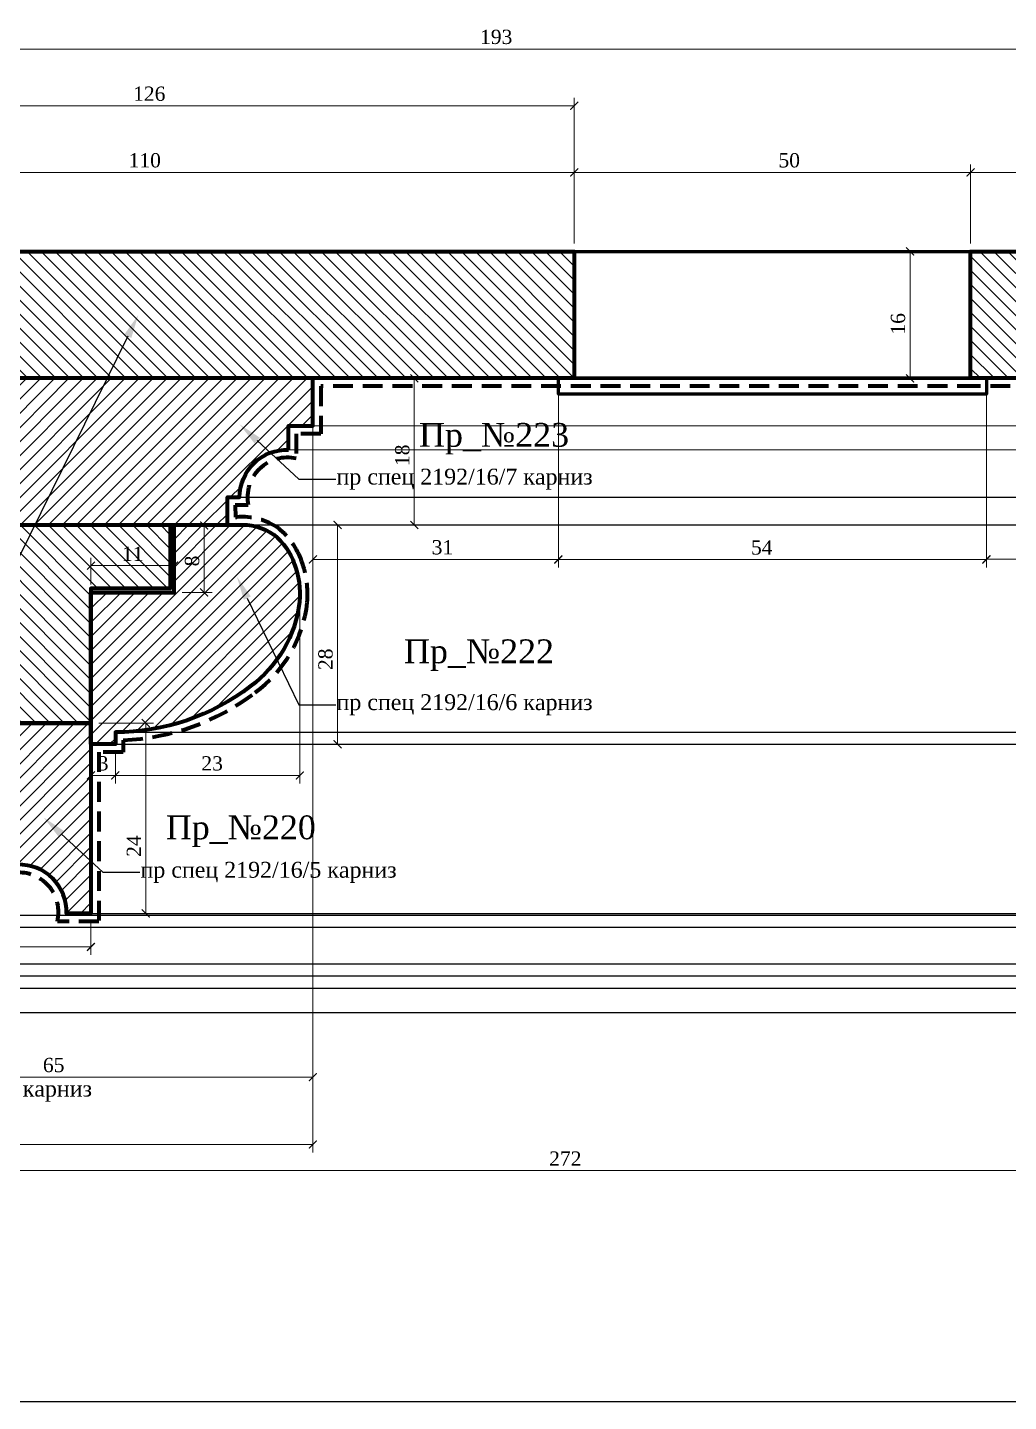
# Model space of a CAD drawing. Header units: millimetres. Extents: x 308842 to 309232, y -97996 to -97736.
# Drawn here: x 308923.2 to 309047, y -97995.9 to -97822.5 of the extents above; entities that cross this region are included whole.
import ezdxf
from ezdxf import colors
from ezdxf.entities.mleader import LeaderData, LeaderLine
from ezdxf.math import Vec2, Vec3

# ---------------------------------------------------------------- set-up
doc = ezdxf.new("R2010")
doc.units = ezdxf.units.MM
doc.header["$MEASUREMENT"] = 0
doc.linetypes.add('HIDDEN', pattern=[0.375, 0.25, -0.125])
for name, color, linetype, lineweight in [('0.05', 7, 'Continuous', 5), ('линия 15', 7, 'Continuous', 15), ('линия 50', 1, 'Continuous', 140)]:
    doc.layers.add(name, color=color, linetype=linetype, lineweight=lineweight)
doc.layers.add('Outside panel', color=7, linetype='Continuous', lineweight=18, true_color=0x7f5e57)
doc.layers.add('размеры в модели', color=7, linetype='Continuous')
doc.layers.add('Слой1', color=7, linetype='Continuous')
doc.styles.add('ELECT', font='times.ttf')
doc.styles.get("Standard").update_dxf_attribs({"font": 'times.ttf'})
doc.dimstyles.new('M_1', dxfattribs={"dimtxt": 1.8, "dimasz": 1, "dimexe": 1, "dimexo": 1, "dimgap": 0.6, "dimtad": 1, "dimdec": 0, "dimdsep": 46, "dimtxsty": 'Standard', "dimblk": 'ARCHTICK', "dimcen": -5, "dimclrd": 7, "dimclre": 7, "dimclrt": 7, "dimadec": 0, "dimazin": 0, "dimtfac": 1, "dimtdec": 0, "dimtmove": 0, "dimatfit": 3, "dimfxl": 1, "dimtolj": 1, "dimtzin": 0, "dimlwd": 5, "dimlwe": 5, "dimarcsym": 0})
pattern_1 = [(135, (-340.189, -7012.7479), (-0.8838834765, -0.8838834765), [])]
pattern_2 = [(45, (510.409, -6787.1594), (-0.8838834765, 0.8838834765), [])]

# ---------------------------------------------------------------- blocks, each defined once
blk = doc.blocks.new('_ArchTick')
at = {"color": 0, "linetype": 'ByBlock', "const_width": 0.15}
blk.add_lwpolyline([(-0.5, -0.5), (0.5, 0.5)], dxfattribs=at)
blk = doc.blocks.new('*D39')
at = {"layer": 'Defpoints', "color": 0, "ltscale": 1000, "transparency": 16777216}
for p in [(309138.18, -97785.79), (308866.01, -97946.79), (309138.18, -97966.73)]:
    blk.add_point(p, dxfattribs=at)
at = {"layer": 'линия 15', "color": 7, "lineweight": 5, "ltscale": 1000, "transparency": 16777216}
for p, q in [((309138.18, -97786.79), (309138.18, -97967.73)), ((308866.01, -97947.79), (308866.01, -97967.73)), ((308866.01, -97966.73), (309138.18, -97966.73))]:
    blk.add_line(p, q, dxfattribs=at)
at = {"layer": 'линия 15', "color": 7, "lineweight": 5, "ltscale": 1000, "transparency": 16777216, "rotation": 180}
blk.add_blockref('_ArchTick', (308866.01, -97966.73), dxfattribs=at)
at = {"layer": 'линия 15', "color": 7, "lineweight": 5, "ltscale": 1000, "transparency": 16777216}
blk.add_blockref('_ArchTick', (309138.18, -97966.73), dxfattribs=at)
at = {"layer": 'линия 15', "color": 7, "ltscale": 1000, "transparency": 16777216, "insert": (308991.05, -97965.21), "char_height": 1.8, "attachment_point": 5}
blk.add_mtext('\\A1;272', dxfattribs=at)
blk = doc.blocks.new('*D37')
at = {"layer": 'Defpoints', "color": 0, "ltscale": 1000, "transparency": 16777216}
for p in [(308959.2, -97872.79), (308882.14, -97946.79), (308959.2, -97963.43)]:
    blk.add_point(p, dxfattribs=at)
at = {"layer": 'размеры в модели', "color": 7, "lineweight": 5, "ltscale": 1000, "transparency": 16777216}
for p, q in [((308959.2, -97873.79), (308959.2, -97964.43)), ((308882.14, -97947.79), (308882.14, -97964.43)), ((308882.14, -97963.43), (308959.2, -97963.43))]:
    blk.add_line(p, q, dxfattribs=at)
at = {"layer": 'размеры в модели', "color": 7, "lineweight": 5, "ltscale": 1000, "transparency": 16777216, "rotation": 180}
blk.add_blockref('_ArchTick', (308882.14, -97963.43), dxfattribs=at)
at = {"layer": 'размеры в модели', "color": 7, "lineweight": 5, "ltscale": 1000, "transparency": 16777216}
blk.add_blockref('_ArchTick', (308959.2, -97963.43), dxfattribs=at)
at = {"layer": 'размеры в модели', "color": 7, "ltscale": 1000, "transparency": 16777216, "insert": (308919.36, -97961.91), "char_height": 1.8, "attachment_point": 5}
blk.add_mtext('\\A1;77', dxfattribs=at)
blk = doc.blocks.new('*D36')
at = {"layer": 'Defpoints', "color": 0, "ltscale": 1000, "transparency": 16777216}
for p in [(308941.7, -97885.36), (308941.7, -97893.79), (308945.48, -97893.79)]:
    blk.add_point(p, dxfattribs=at)
at = {"layer": 'размеры в модели', "color": 7, "lineweight": 5, "ltscale": 1000, "transparency": 16777216}
for p, q in [((308942.7, -97885.36), (308946.48, -97885.36)), ((308945.48, -97885.36), (308945.48, -97893.79)), ((308942.7, -97893.79), (308946.48, -97893.79))]:
    blk.add_line(p, q, dxfattribs=at)
for p, rotation in [((308945.48, -97885.36), 90), ((308945.48, -97893.79), 270)]:
    blk.add_blockref('_ArchTick', p, dxfattribs=dict(at, rotation=rotation))
at = {"layer": 'размеры в модели', "color": 7, "ltscale": 1000, "transparency": 16777216, "insert": (308943.97, -97889.83), "char_height": 1.8, "attachment_point": 5, "rotation": 90}
blk.add_mtext('\\A1;8', dxfattribs=at)
blk = doc.blocks.new('*D35')
at = {"layer": 'Defpoints', "color": 0, "ltscale": 1000, "transparency": 16777216}
for p in [(308941.7, -97890.42), (308931.2, -97893.79), (308941.7, -97893.79)]:
    blk.add_point(p, dxfattribs=at)
at = {"layer": 'размеры в модели', "color": 7, "lineweight": 5, "ltscale": 1000, "transparency": 16777216}
for p, q in [((308931.2, -97892.79), (308931.2, -97889.42)), ((308941.7, -97892.79), (308941.7, -97889.42)), ((308931.2, -97890.42), (308941.7, -97890.42))]:
    blk.add_line(p, q, dxfattribs=at)
at = {"layer": 'размеры в модели', "color": 7, "lineweight": 5, "ltscale": 1000, "transparency": 16777216, "rotation": 180}
blk.add_blockref('_ArchTick', (308931.2, -97890.42), dxfattribs=at)
at = {"layer": 'размеры в модели', "color": 7, "lineweight": 5, "ltscale": 1000, "transparency": 16777216}
blk.add_blockref('_ArchTick', (308941.7, -97890.42), dxfattribs=at)
at = {"layer": 'размеры в модели', "color": 7, "ltscale": 1000, "transparency": 16777216, "insert": (308936.47, -97888.92), "char_height": 1.8, "attachment_point": 5}
blk.add_mtext('\\A1;11', dxfattribs=at)
blk = doc.blocks.new('*D34')
at = {"layer": 'Defpoints', "color": 0, "ltscale": 1000, "transparency": 16777216}
for p in [(309042.18, -97850.79), (309034.55, -97866.79), (309042.18, -97866.79)]:
    blk.add_point(p, dxfattribs=at)
at = {"layer": 'размеры в модели', "color": 7, "lineweight": 5, "ltscale": 1000, "transparency": 16777216}
for p, q in [((309041.18, -97850.79), (309033.55, -97850.79)), ((309034.55, -97850.79), (309034.55, -97866.79)), ((309041.18, -97866.79), (309033.55, -97866.79))]:
    blk.add_line(p, q, dxfattribs=at)
for p, rotation in [((309034.55, -97850.79), 90), ((309034.55, -97866.79), 270)]:
    blk.add_blockref('_ArchTick', p, dxfattribs=dict(at, rotation=rotation))
at = {"layer": 'размеры в модели', "color": 7, "ltscale": 1000, "transparency": 16777216, "insert": (309033.03, -97859.92), "char_height": 1.8, "attachment_point": 5, "rotation": 90}
blk.add_mtext('\\A1;16', dxfattribs=at)
blk = doc.blocks.new('*D25')
at = {"layer": 'Defpoints', "color": 0, "ltscale": 1000, "transparency": 16777216}
for p in [(309075.18, -97825.25), (308882.18, -97850.79), (309075.18, -97850.79)]:
    blk.add_point(p, dxfattribs=at)
at = {"layer": 'размеры в модели', "color": 7, "lineweight": 5, "ltscale": 1000, "transparency": 16777216}
for p, q in [((308882.18, -97849.79), (308882.18, -97824.25)), ((308882.18, -97825.25), (309075.18, -97825.25)), ((309075.18, -97849.79), (309075.18, -97824.25))]:
    blk.add_line(p, q, dxfattribs=at)
at = {"layer": 'размеры в модели', "color": 7, "lineweight": 5, "ltscale": 1000, "transparency": 16777216, "rotation": 180}
blk.add_blockref('_ArchTick', (308882.18, -97825.25), dxfattribs=at)
at = {"layer": 'размеры в модели', "color": 7, "lineweight": 5, "ltscale": 1000, "transparency": 16777216}
blk.add_blockref('_ArchTick', (309075.18, -97825.25), dxfattribs=at)
at = {"layer": 'размеры в модели', "color": 7, "ltscale": 1000, "transparency": 16777216, "insert": (308982.33, -97823.73), "char_height": 1.8, "attachment_point": 5}
blk.add_mtext('\\A1;193', dxfattribs=at)
blk = doc.blocks.new('*D19')
at = {"layer": 'Defpoints', "color": 0, "ltscale": 1000, "transparency": 16777216}
for p in [(308931.2, -97910.29), (308931.2, -97934.29), (308938.11, -97934.29)]:
    blk.add_point(p, dxfattribs=at)
at = {"layer": 'размеры в модели', "color": 7, "lineweight": 5, "ltscale": 1000, "transparency": 16777216}
for p, q in [((308932.2, -97910.29), (308939.11, -97910.29)), ((308938.11, -97910.29), (308938.11, -97934.29)), ((308932.2, -97934.29), (308939.11, -97934.29))]:
    blk.add_line(p, q, dxfattribs=at)
for p, rotation in [((308938.11, -97910.29), 90), ((308938.11, -97934.29), 270)]:
    blk.add_blockref('_ArchTick', p, dxfattribs=dict(at, rotation=rotation))
at = {"layer": 'размеры в модели', "color": 7, "ltscale": 1000, "transparency": 16777216, "insert": (308936.61, -97925.79), "char_height": 1.8, "attachment_point": 5, "rotation": 90}
blk.add_mtext('\\A1;24', dxfattribs=at)
blk = doc.blocks.new('*D18')
at = {"layer": 'Defpoints', "color": 0, "ltscale": 1000, "transparency": 16777216}
for p in [(308894.7, -97934.46), (308931.2, -97934.29), (308931.2, -97938.51)]:
    blk.add_point(p, dxfattribs=at)
at = {"layer": 'размеры в модели', "color": 7, "lineweight": 5, "ltscale": 1000, "transparency": 16777216}
for p, q in [((308894.7, -97935.46), (308894.7, -97939.51)), ((308931.2, -97935.29), (308931.2, -97939.51)), ((308894.7, -97938.51), (308931.2, -97938.51))]:
    blk.add_line(p, q, dxfattribs=at)
at = {"layer": 'размеры в модели', "color": 7, "lineweight": 5, "ltscale": 1000, "transparency": 16777216, "rotation": 180}
blk.add_blockref('_ArchTick', (308894.7, -97938.51), dxfattribs=at)
at = {"layer": 'размеры в модели', "color": 7, "lineweight": 5, "ltscale": 1000, "transparency": 16777216}
blk.add_blockref('_ArchTick', (308931.2, -97938.51), dxfattribs=at)
at = {"layer": 'размеры в модели', "color": 7, "ltscale": 1000, "transparency": 16777216, "insert": (308912.07, -97936.99), "char_height": 1.8, "attachment_point": 5}
blk.add_mtext('\\A1;37', dxfattribs=at)
blk = doc.blocks.new('*D17')
at = {"layer": 'Defpoints', "color": 0, "ltscale": 1000, "transparency": 16777216}
for p in [(308894.7, -97866.79), (308959.2, -97866.79), (308959.2, -97954.94)]:
    blk.add_point(p, dxfattribs=at)
at = {"layer": 'размеры в модели', "color": 7, "lineweight": 5, "ltscale": 1000, "transparency": 16777216}
for p, q in [((308894.7, -97867.79), (308894.7, -97955.94)), ((308959.2, -97867.79), (308959.2, -97955.94)), ((308894.7, -97954.94), (308959.2, -97954.94))]:
    blk.add_line(p, q, dxfattribs=at)
at = {"layer": 'размеры в модели', "color": 7, "lineweight": 5, "ltscale": 1000, "transparency": 16777216, "rotation": 180}
blk.add_blockref('_ArchTick', (308894.7, -97954.94), dxfattribs=at)
at = {"layer": 'размеры в модели', "color": 7, "lineweight": 5, "ltscale": 1000, "transparency": 16777216}
blk.add_blockref('_ArchTick', (308959.2, -97954.94), dxfattribs=at)
at = {"layer": 'размеры в модели', "color": 7, "ltscale": 1000, "transparency": 16777216, "insert": (308926.5, -97953.42), "char_height": 1.8, "attachment_point": 5}
blk.add_mtext('\\A1;65', dxfattribs=at)
blk = doc.blocks.new('*D16')
at = {"layer": 'Defpoints', "color": 0, "ltscale": 1000, "transparency": 16777216}
for p in [(308957.55, -97893.77), (308934.28, -97912.94), (308957.55, -97916.88)]:
    blk.add_point(p, dxfattribs=at)
at = {"layer": 'размеры в модели', "color": 7, "lineweight": 5, "ltscale": 1000, "transparency": 16777216}
for p, q in [((308957.55, -97894.77), (308957.55, -97917.88)), ((308934.28, -97913.94), (308934.28, -97917.88)), ((308934.28, -97916.88), (308957.55, -97916.88))]:
    blk.add_line(p, q, dxfattribs=at)
at = {"layer": 'размеры в модели', "color": 7, "lineweight": 5, "ltscale": 1000, "transparency": 16777216, "rotation": 180}
blk.add_blockref('_ArchTick', (308934.28, -97916.88), dxfattribs=at)
at = {"layer": 'размеры в модели', "color": 7, "lineweight": 5, "ltscale": 1000, "transparency": 16777216}
blk.add_blockref('_ArchTick', (308957.55, -97916.88), dxfattribs=at)
at = {"layer": 'размеры в модели', "color": 7, "ltscale": 1000, "transparency": 16777216, "insert": (308946.49, -97915.37), "char_height": 1.8, "attachment_point": 5}
blk.add_mtext('\\A1;23', dxfattribs=at)
blk = doc.blocks.new('*D15')
at = {"layer": 'Defpoints', "color": 0, "ltscale": 1000, "transparency": 16777216}
for p in [(308931.2, -97912.94), (308934.28, -97912.94), (308934.28, -97916.88)]:
    blk.add_point(p, dxfattribs=at)
at = {"layer": 'размеры в модели', "color": 7, "lineweight": 5, "ltscale": 1000, "transparency": 16777216}
for p, q in [((308931.2, -97913.94), (308931.2, -97917.88)), ((308934.28, -97913.94), (308934.28, -97917.88)), ((308931.2, -97916.88), (308934.28, -97916.88))]:
    blk.add_line(p, q, dxfattribs=at)
at = {"layer": 'размеры в модели', "color": 7, "lineweight": 5, "ltscale": 1000, "transparency": 16777216, "rotation": 180}
blk.add_blockref('_ArchTick', (308931.2, -97916.88), dxfattribs=at)
at = {"layer": 'размеры в модели', "color": 7, "lineweight": 5, "ltscale": 1000, "transparency": 16777216}
blk.add_blockref('_ArchTick', (308934.28, -97916.88), dxfattribs=at)
at = {"layer": 'размеры в модели', "color": 7, "ltscale": 1000, "transparency": 16777216, "insert": (308932.74, -97915.36), "char_height": 1.8, "attachment_point": 5}
blk.add_mtext('\\A1;3', dxfattribs=at)
blk = doc.blocks.new('*D14')
at = {"layer": 'Defpoints', "color": 0, "ltscale": 1000, "transparency": 16777216}
for p in [(308948.43, -97885.29), (308934.28, -97912.94), (308962.32, -97912.94)]:
    blk.add_point(p, dxfattribs=at)
at = {"layer": 'размеры в модели', "color": 7, "lineweight": 5, "ltscale": 1000, "transparency": 16777216}
for p, q in [((308949.43, -97885.29), (308963.32, -97885.29)), ((308962.32, -97885.29), (308962.32, -97912.94)), ((308935.28, -97912.94), (308963.32, -97912.94))]:
    blk.add_line(p, q, dxfattribs=at)
for p, rotation in [((308962.32, -97885.29), 90), ((308962.32, -97912.94), 270)]:
    blk.add_blockref('_ArchTick', p, dxfattribs=dict(at, rotation=rotation))
at = {"layer": 'размеры в модели', "color": 7, "ltscale": 1000, "transparency": 16777216, "insert": (308960.8, -97902.23), "char_height": 1.8, "attachment_point": 5, "rotation": 90}
blk.add_mtext('\\A1;28', dxfattribs=at)
blk = doc.blocks.new('*D13')
at = {"layer": 'Defpoints', "color": 0, "ltscale": 1000, "transparency": 16777216}
for p in [(308959.2, -97866.79), (308972, -97866.79), (308948.43, -97885.29)]:
    blk.add_point(p, dxfattribs=at)
at = {"layer": 'размеры в модели', "color": 7, "lineweight": 5, "ltscale": 1000, "transparency": 16777216}
for p, q in [((308960.2, -97866.79), (308973, -97866.79)), ((308972, -97885.29), (308972, -97866.79)), ((308949.43, -97885.29), (308973, -97885.29))]:
    blk.add_line(p, q, dxfattribs=at)
for p, rotation in [((308972, -97866.79), 90), ((308972, -97885.29), 270)]:
    blk.add_blockref('_ArchTick', p, dxfattribs=dict(at, rotation=rotation))
at = {"layer": 'размеры в модели', "color": 7, "ltscale": 1000, "transparency": 16777216, "insert": (308970.49, -97876.5), "char_height": 1.8, "attachment_point": 5, "rotation": 90}
blk.add_mtext('\\A1;18', dxfattribs=at)
blk = doc.blocks.new('*D12')
at = {"layer": 'Defpoints', "color": 0, "ltscale": 1000, "transparency": 16777216}
for p in [(308959.2, -97866.79), (308990.18, -97866.79), (308990.18, -97889.63)]:
    blk.add_point(p, dxfattribs=at)
at = {"layer": 'размеры в модели', "color": 7, "lineweight": 5, "ltscale": 1000, "transparency": 16777216}
for p, q in [((308959.2, -97867.79), (308959.2, -97890.63)), ((308990.18, -97867.79), (308990.18, -97890.63)), ((308959.2, -97889.63), (308990.18, -97889.63))]:
    blk.add_line(p, q, dxfattribs=at)
at = {"layer": 'размеры в модели', "color": 7, "lineweight": 5, "ltscale": 1000, "transparency": 16777216, "rotation": 180}
blk.add_blockref('_ArchTick', (308959.2, -97889.63), dxfattribs=at)
at = {"layer": 'размеры в модели', "color": 7, "lineweight": 5, "ltscale": 1000, "transparency": 16777216}
blk.add_blockref('_ArchTick', (308990.18, -97889.63), dxfattribs=at)
at = {"layer": 'размеры в модели', "color": 7, "ltscale": 1000, "transparency": 16777216, "insert": (308975.55, -97888.11), "char_height": 1.8, "attachment_point": 5}
blk.add_mtext('\\A1;31', dxfattribs=at)
blk = doc.blocks.new('*D11')
at = {"layer": 'Defpoints', "color": 0, "ltscale": 1000, "transparency": 16777216}
for p in [(308990.18, -97868.79), (309044.18, -97868.79), (309044.18, -97889.66)]:
    blk.add_point(p, dxfattribs=at)
at = {"layer": 'размеры в модели', "color": 7, "lineweight": 5, "ltscale": 1000, "transparency": 16777216}
for p, q in [((308990.18, -97869.79), (308990.18, -97890.66)), ((309044.18, -97869.79), (309044.18, -97890.66)), ((308990.18, -97889.66), (309044.18, -97889.66))]:
    blk.add_line(p, q, dxfattribs=at)
at = {"layer": 'размеры в модели', "color": 7, "lineweight": 5, "ltscale": 1000, "transparency": 16777216, "rotation": 180}
blk.add_blockref('_ArchTick', (308990.18, -97889.66), dxfattribs=at)
at = {"layer": 'размеры в модели', "color": 7, "lineweight": 5, "ltscale": 1000, "transparency": 16777216}
blk.add_blockref('_ArchTick', (309044.18, -97889.66), dxfattribs=at)
at = {"layer": 'размеры в модели', "color": 7, "ltscale": 1000, "transparency": 16777216, "insert": (309015.83, -97888.14), "char_height": 1.8, "attachment_point": 5}
blk.add_mtext('\\A1;54', dxfattribs=at)
blk = doc.blocks.new('*D10')
at = {"layer": 'Defpoints', "color": 0, "ltscale": 1000, "transparency": 16777216}
for p in [(309044.18, -97866.79), (309063.2, -97866.79), (309063.2, -97889.6)]:
    blk.add_point(p, dxfattribs=at)
at = {"layer": 'размеры в модели', "color": 7, "lineweight": 5, "ltscale": 1000, "transparency": 16777216}
for p, q in [((309044.18, -97867.79), (309044.18, -97890.6)), ((309063.2, -97867.79), (309063.2, -97890.6)), ((309044.18, -97889.6), (309063.2, -97889.6))]:
    blk.add_line(p, q, dxfattribs=at)
at = {"layer": 'размеры в модели', "color": 7, "lineweight": 5, "ltscale": 1000, "transparency": 16777216, "rotation": 180}
blk.add_blockref('_ArchTick', (309044.18, -97889.6), dxfattribs=at)
at = {"layer": 'размеры в модели', "color": 7, "lineweight": 5, "ltscale": 1000, "transparency": 16777216}
blk.add_blockref('_ArchTick', (309063.2, -97889.6), dxfattribs=at)
at = {"layer": 'размеры в модели', "color": 7, "ltscale": 1000, "transparency": 16777216, "insert": (309052.43, -97888.08), "char_height": 1.8, "attachment_point": 5}
blk.add_mtext('\\A1;19', dxfattribs=at)
blk = doc.blocks.new('*D7')
at = {"layer": 'Defpoints', "color": 0, "ltscale": 1000, "transparency": 16777216}
for p in [(308992.18, -97840.81), (308882.2, -97850.79), (308992.18, -97850.79)]:
    blk.add_point(p, dxfattribs=at)
at = {"layer": 'размеры в модели', "color": 7, "lineweight": 5, "ltscale": 1000, "transparency": 16777216}
for p, q in [((308882.2, -97849.79), (308882.2, -97839.81)), ((308882.2, -97840.81), (308992.18, -97840.81)), ((308992.18, -97849.79), (308992.18, -97839.81))]:
    blk.add_line(p, q, dxfattribs=at)
at = {"layer": 'размеры в модели', "color": 7, "lineweight": 5, "ltscale": 1000, "transparency": 16777216, "rotation": 180}
blk.add_blockref('_ArchTick', (308882.2, -97840.81), dxfattribs=at)
at = {"layer": 'размеры в модели', "color": 7, "lineweight": 5, "ltscale": 1000, "transparency": 16777216}
blk.add_blockref('_ArchTick', (308992.18, -97840.81), dxfattribs=at)
at = {"layer": 'размеры в модели', "color": 7, "ltscale": 1000, "transparency": 16777216, "insert": (308937.99, -97839.3), "char_height": 1.8, "attachment_point": 5}
blk.add_mtext('\\A1;110', dxfattribs=at)
blk = doc.blocks.new('*D4')
at = {"layer": 'Defpoints', "color": 0, "ltscale": 1000, "transparency": 16777216}
for p in [(309042.18, -97840.81), (308992.18, -97850.79), (309042.18, -97850.79)]:
    blk.add_point(p, dxfattribs=at)
at = {"layer": 'размеры в модели', "color": 7, "lineweight": 5, "ltscale": 1000, "transparency": 16777216}
for p, q in [((308992.18, -97849.79), (308992.18, -97839.81)), ((308992.18, -97840.81), (309042.18, -97840.81)), ((309042.18, -97849.79), (309042.18, -97839.81))]:
    blk.add_line(p, q, dxfattribs=at)
at = {"layer": 'размеры в модели', "color": 7, "lineweight": 5, "ltscale": 1000, "transparency": 16777216, "rotation": 180}
blk.add_blockref('_ArchTick', (308992.18, -97840.81), dxfattribs=at)
at = {"layer": 'размеры в модели', "color": 7, "lineweight": 5, "ltscale": 1000, "transparency": 16777216}
blk.add_blockref('_ArchTick', (309042.18, -97840.81), dxfattribs=at)
at = {"layer": 'размеры в модели', "color": 7, "ltscale": 1000, "transparency": 16777216, "insert": (309019.3, -97839.3), "char_height": 1.8, "attachment_point": 5}
blk.add_mtext('\\A1;50', dxfattribs=at)
blk = doc.blocks.new('*D1')
at = {"layer": 'Defpoints', "color": 0, "ltscale": 1000, "transparency": 16777216}
for p in [(309134.18, -97780.79), (308851.39, -97946.79), (308885.28, -97946.79)]:
    blk.add_point(p, dxfattribs=at)
at = {"layer": 'размеры в модели', "color": 7, "lineweight": 5, "ltscale": 1000, "transparency": 16777216}
for p, q in [((309133.18, -97780.79), (308850.39, -97780.79)), ((308851.39, -97780.79), (308851.39, -97946.79)), ((308884.28, -97946.79), (308850.39, -97946.79))]:
    blk.add_line(p, q, dxfattribs=at)
for p, rotation in [((308851.39, -97780.79), 90), ((308851.39, -97946.79), 270)]:
    blk.add_blockref('_ArchTick', p, dxfattribs=dict(at, rotation=rotation))
at = {"layer": 'размеры в модели', "color": 7, "ltscale": 1000, "transparency": 16777216, "insert": (308849.87, -97866.53), "char_height": 1.8, "attachment_point": 5, "rotation": 90}
blk.add_mtext('\\A1;166', dxfattribs=at)
blk = doc.blocks.new('*D2')
at = {"layer": 'Defpoints', "color": 0, "ltscale": 1000, "transparency": 16777216}
for p in [(309138.18, -97766.27), (309138.18, -97780.79), (308866.2, -97850.79)]:
    blk.add_point(p, dxfattribs=at)
at = {"layer": 'размеры в модели', "color": 7, "lineweight": 5, "ltscale": 1000, "transparency": 16777216}
for p, q in [((308866.2, -97849.79), (308866.2, -97765.27)), ((308866.2, -97766.27), (309138.18, -97766.27)), ((309138.18, -97779.79), (309138.18, -97765.27))]:
    blk.add_line(p, q, dxfattribs=at)
at = {"layer": 'размеры в модели', "color": 7, "lineweight": 5, "ltscale": 1000, "transparency": 16777216, "rotation": 180}
blk.add_blockref('_ArchTick', (308866.2, -97766.27), dxfattribs=at)
at = {"layer": 'размеры в модели', "color": 7, "lineweight": 5, "ltscale": 1000, "transparency": 16777216}
blk.add_blockref('_ArchTick', (309138.18, -97766.27), dxfattribs=at)
at = {"layer": 'размеры в модели', "color": 7, "ltscale": 1000, "transparency": 16777216, "insert": (309001.63, -97764.75), "char_height": 1.8, "attachment_point": 5}
blk.add_mtext('\\A1;272', dxfattribs=at)
blk = doc.blocks.new('*D3')
at = {"layer": 'Defpoints', "color": 0, "ltscale": 1000, "transparency": 16777216}
for p in [(308992.18, -97832.42), (308866.2, -97850.79), (308992.18, -97850.79)]:
    blk.add_point(p, dxfattribs=at)
at = {"layer": 'размеры в модели', "color": 7, "lineweight": 5, "ltscale": 1000, "transparency": 16777216}
for p, q in [((308866.2, -97849.79), (308866.2, -97831.42)), ((308866.2, -97832.42), (308992.18, -97832.42)), ((308992.18, -97849.79), (308992.18, -97831.42))]:
    blk.add_line(p, q, dxfattribs=at)
at = {"layer": 'размеры в модели', "color": 7, "lineweight": 5, "ltscale": 1000, "transparency": 16777216, "rotation": 180}
blk.add_blockref('_ArchTick', (308866.2, -97832.42), dxfattribs=at)
at = {"layer": 'размеры в модели', "color": 7, "lineweight": 5, "ltscale": 1000, "transparency": 16777216}
blk.add_blockref('_ArchTick', (308992.18, -97832.42), dxfattribs=at)
at = {"layer": 'размеры в модели', "color": 7, "ltscale": 1000, "transparency": 16777216, "insert": (308938.56, -97830.9), "char_height": 1.8, "attachment_point": 5}
blk.add_mtext('\\A1;126', dxfattribs=at)
blk = doc.blocks.new('*D5')
at = {"layer": 'Defpoints', "color": 0, "ltscale": 1000, "transparency": 16777216}
for p in [(309075.18, -97840.81), (309042.18, -97850.79), (309075.18, -97850.79)]:
    blk.add_point(p, dxfattribs=at)
at = {"layer": 'размеры в модели', "color": 7, "lineweight": 5, "ltscale": 1000, "transparency": 16777216}
for p, q in [((309042.18, -97849.79), (309042.18, -97839.81)), ((309042.18, -97840.81), (309075.18, -97840.81)), ((309075.18, -97849.79), (309075.18, -97839.81))]:
    blk.add_line(p, q, dxfattribs=at)
at = {"layer": 'размеры в модели', "color": 7, "lineweight": 5, "ltscale": 1000, "transparency": 16777216, "rotation": 180}
blk.add_blockref('_ArchTick', (309042.18, -97840.81), dxfattribs=at)
at = {"layer": 'размеры в модели', "color": 7, "lineweight": 5, "ltscale": 1000, "transparency": 16777216}
blk.add_blockref('_ArchTick', (309075.18, -97840.81), dxfattribs=at)
at = {"layer": 'размеры в модели', "color": 7, "ltscale": 1000, "transparency": 16777216, "insert": (309059.16, -97839.3), "char_height": 1.8, "attachment_point": 5}
blk.add_mtext('\\A1;33', dxfattribs=at)

msp = doc.modelspace()

# ---------------------------------------------------------------- hatches: boundary and pattern name
at = {"layer": 'Outside panel', "ltscale": 1000}
h = msp.add_hatch(dxfattribs=at)
h.set_pattern_fill('ANSI31', color=5, scale=10, angle=90)
h.set_pattern_definition(pattern_1)
h.paths.add_polyline_path([(308992.18, -97850.79), (308882.18, -97850.79), (308882.18, -97866.79), (308992.18, -97866.79)])
h = msp.add_hatch(dxfattribs=at)
h.set_pattern_fill('ANSI31', color=5, scale=10, angle=90)
h.set_pattern_definition(pattern_1)
h.paths.add_polyline_path([(309075.18, -97866.79), (309075.18, -97850.79), (309042.18, -97850.79), (309042.18, -97866.79)])
h = msp.add_hatch(dxfattribs=at)
h.set_pattern_fill('ANSI31', color=256, scale=10)
h.set_pattern_definition(pattern_2)
h.paths.add_polyline_path([(308956.13, -97875.79), (308956.13, -97872.79), (308959.2, -97872.79), (308959.2, -97866.79), (308894.7, -97866.79), (308894.7, -97885.29), (308948.43, -97885.29), (308948.43, -97881.79), (308949.96, -97881.79, -0.422031)])
h = msp.add_hatch(dxfattribs=at)
h.set_pattern_fill('ANSI31', color=5, scale=10, angle=90)
h.set_pattern_definition(pattern_1)
h.paths.add_polyline_path([(308941.2, -97885.29), (308894.7, -97885.29), (308894.7, -97910.29), (308931.2, -97910.29), (308931.2, -97893.29), (308941.2, -97893.29)])
h = msp.add_hatch(dxfattribs=at)
h.set_pattern_fill('ANSI31', color=256, scale=10)
h.set_pattern_definition(pattern_2)
h.paths.add_polyline_path([(308957.52, -97894.97, 0.110247), (308956.86, -97890.17, 0.141104), (308954.3, -97886.54, 0.182621), (308949.66, -97885.29), (308941.7, -97885.29), (308941.7, -97893.79), (308931.2, -97893.79), (308931.2, -97910.29), (308931.2, -97912.94), (308934.28, -97912.94), (308934.28, -97911.44, 0.163774), (308951.33, -97905.64, 0.207447)])
h = msp.add_hatch(dxfattribs=at)
h.set_pattern_fill('ANSI31', color=256, scale=10)
h.set_pattern_definition(pattern_2)
h.paths.add_polyline_path([(308931.2, -97910.29), (308894.7, -97910.29), (308894.7, -97928.13), (308921.97, -97928.13, -0.429516), (308928.13, -97934.29), (308931.2, -97934.29)])

# ---------------------------------------------------------------- linework, layer by layer
at = {"color": 7, "ltscale": 1000}
for p, q in [((308948.43, -97881.79), (309217.83, -97881.79)), ((308934.28, -97911.44), (309217.83, -97911.44)), ((308891.45, -97934.49), (309117.84, -97934.49)), ((308891.43, -97936.02), (309217.83, -97936.02)), ((308889.9, -97940.63), (309217.83, -97940.63)), ((308889.9, -97942.17), (309217.83, -97942.17)), ((308888.36, -97943.71), (309217.83, -97943.71))]:
    msp.add_line(p, q, dxfattribs=at)
at = {"color": 7}
for p, q in [((308948.43, -97885.29), (309217.83, -97885.29)), ((308931.2, -97912.94), (309217.83, -97912.94)), ((308928.13, -97934.29), (309217.83, -97934.29)), ((308882.14, -97946.79), (309117.84, -97946.79))]:
    msp.add_line(p, q, dxfattribs=at)
at = {"color": 6, "ltscale": 1000}
msp.add_lwpolyline([(308842.3, -97995.86), (309232.3, -97995.86), (309232.3, -97735.86), (308842.3, -97735.86)], close=True, dxfattribs=at)
at = {"layer": '0.05', "color": 7, "ltscale": 1000}
for p, q in [((308956.13, -97872.79), (309068.2, -97872.79)), ((308955.97, -97875.79), (309071.2, -97875.79))]:
    msp.add_line(p, q, dxfattribs=at)
at = {"layer": 'линия 50', "color": 7}
for points in [[(308882.18, -97850.79), (308992.18, -97850.79), (308992.18, -97866.79), (308882.18, -97866.79)], [(309075.18, -97850.79), (309075.18, -97866.79), (309042.18, -97866.79), (309042.18, -97850.79)]]:
    msp.add_lwpolyline(points, close=True, dxfattribs=at)
for points in [[(308956.13, -97875.79), (308956.13, -97872.79), (308959.2, -97872.79), (308959.2, -97866.79), (308894.7, -97866.79), (308894.7, -97885.29), (308948.43, -97885.29), (308948.43, -97881.79), (308949.96, -97881.79, -0.422031), (308956.13, -97875.79)], [(308931.2, -97910.29), (308931.2, -97934.29), (308928.13, -97934.29, 0.429516), (308921.97, -97928.13), (308894.7, -97928.13), (308894.7, -97910.29)]]:
    msp.add_lwpolyline(points, format="xyb", close=True, dxfattribs=at)
at = {"layer": 'линия 50', "color": 1, "linetype": 'HIDDEN', "ltscale": 10, "true_color": 0xff0909}
msp.add_lwpolyline([(309043, -97867.79), (308960.19, -97867.79), (308960.19, -97873.79), (308957.11, -97873.79), (308957.11, -97876.92, 0.548271), (308951.05, -97882.79), (308949.41, -97882.79), (308949.42, -97884.29), (308949.6, -97884.29, -0.181813), (308954.89, -97885.74, -0.141518), (308957.78, -97889.83, -0.110356), (308958.5, -97895.07, -0.207579), (308951.91, -97906.44, -0.154959), (308935.26, -97912.42), (308935.26, -97913.94), (308932.19, -97913.94), (308932.19, -97935.29), (308926.98, -97935.29, 0.493128), (308921.97, -97929.13)], format="xyb", dxfattribs=at)
msp.add_lwpolyline([(309062.18, -97867.79), (309042.16, -97867.79)], dxfattribs=at)
at = {"layer": 'линия 50', "color": 7}
msp.add_lwpolyline([(308894.7, -97910.29), (308894.7, -97885.29), (308941.2, -97885.29), (308941.2, -97893.29), (308931.2, -97893.29), (308931.2, -97910.29), (308894.7, -97910.29)], dxfattribs=at)
msp.add_lwpolyline([(308931.2, -97910.29), (308931.2, -97893.79), (308941.7, -97893.79), (308941.7, -97885.29), (308949.66, -97885.29, -0.182621), (308954.3, -97886.54, -0.141104), (308956.86, -97890.17, -0.110247), (308957.52, -97894.97, -0.207447), (308951.33, -97905.64, -0.163774), (308934.28, -97911.44), (308934.28, -97912.94), (308931.2, -97912.94), (308931.2, -97893.79)], format="xyb", dxfattribs=at)
at = {"layer": 'Слой1', "linetype": 'Continuous', "lineweight": 60}
for p, q in [((308992.18, -97850.79), (309042.18, -97850.79)), ((309042.18, -97850.79), (309042.18, -97866.79)), ((309042.18, -97866.79), (308992.18, -97866.79))]:
    msp.add_line(p, q, dxfattribs=at)
msp.add_lwpolyline([(309044.18, -97866.79), (309044.18, -97868.79), (308990.18, -97868.79), (308990.18, -97866.79)], close=True, dxfattribs=at)

# ---------------------------------------------------------------- texts
at = {"color": 5, "ltscale": 1000, "style": 'ELECT'}
for s, p in [('Пр_№223', (308972.6, -97875.42)), ('Пр_№222', (308970.7, -97902.72)), ('Пр_№220', (308940.65, -97924.93))]:
    msp.add_text(s, height=3, dxfattribs=at).set_placement(p)

# ---------------------------------------------------------------- dimensions: what is measured, and where the dimension line sits
at = {"layer": 'линия 15', "color": 5, "ltscale": 1000}
dim = msp.add_linear_dim(base=(309138.18, -97966.73), p1=(308866.01, -97946.79), p2=(309138.18, -97785.79), dimstyle='M_1', dxfattribs=at)
dim.commit()
dim.dimension.update_dxf_attribs({"geometry": '*D39', "text_midpoint": (308991.05, -97966.73), "dimtype": 128})
at = {"layer": 'размеры в модели', "color": 0, "ltscale": 1000}
for base, p1, p2, picture, middle in [((309138.18, -97766.27), (308866.2, -97850.79), (309138.18, -97780.79), '*D2', (309001.63, -97766.27)), ((308992.18, -97832.42), (308866.2, -97850.79), (308992.18, -97850.79), '*D3', (308938.56, -97832.42)), ((309042.18, -97840.81), (308992.18, -97850.79), (309042.18, -97850.79), '*D4', (309019.3, -97840.81)), ((309075.18, -97840.81), (309042.18, -97850.79), (309075.18, -97850.79), '*D5', (309059.16, -97840.81))]:
    dim = msp.add_linear_dim(base=base, p1=p1, p2=p2, dimstyle='M_1', dxfattribs=at)
    dim.commit()
    dim.dimension.update_dxf_attribs({"geometry": picture, "text_midpoint": middle, "dimtype": 128})
dim = msp.add_linear_dim(base=(308851.39, -97946.79), p1=(309134.18, -97780.79), p2=(308885.28, -97946.79), angle=90, dimstyle='M_1', dxfattribs=at)
dim.commit()
dim.dimension.update_dxf_attribs({"geometry": '*D1', "text_midpoint": (308851.39, -97866.53), "dimtype": 128})
at = {"layer": 'размеры в модели', "color": 5, "ltscale": 1000}
for base, p1, p2, picture, middle in [((309075.18, -97825.25), (308882.18, -97850.79), (309075.18, -97850.79), '*D25', (308982.33, -97825.25)), ((308992.18, -97840.81), (308882.2, -97850.79), (308992.18, -97850.79), '*D7', (308937.99, -97840.81)), ((308959.2037, -97954.9395), (308894.7033, -97866.7887), (308959.2037, -97866.7887), '*D17', (308926.4994, -97954.9395)), ((308990.18, -97889.63), (308959.2, -97866.79), (308990.18, -97866.79), '*D12', (308975.55, -97889.63)), ((309063.2, -97889.6), (309044.18, -97866.79), (309063.2, -97866.79), '*D10', (309052.43, -97889.6)), ((309044.18, -97889.66), (308990.18, -97868.79), (309044.18, -97868.79), '*D11', (309015.83, -97889.66)), ((308959.2, -97963.43), (308882.14, -97946.79), (308959.2, -97872.79), '*D37', (308919.36, -97963.43)), ((308941.70338494, -97890.42439705), (308931.20338494, -97893.78827106), (308941.70338494, -97893.78827106), '*D35', (308936.4744154, -97890.42439705)), ((308957.55, -97916.88), (308934.28, -97912.94), (308957.55, -97893.77), '*D16', (308946.49, -97916.88)), ((308934.28, -97916.88), (308931.2, -97912.94), (308934.28, -97912.94), '*D15', (308932.74, -97916.88)), ((308931.2034, -97938.5114), (308894.7033, -97934.4583), (308931.2034, -97934.288), '*D18', (308912.0671, -97938.5114))]:
    dim = msp.add_linear_dim(base=base, p1=p1, p2=p2, dimstyle='M_1', dxfattribs=at)
    dim.commit()
    dim.dimension.update_dxf_attribs({"geometry": picture, "text_midpoint": middle, "dimtype": 128})
for base, p1, p2, picture, middle in [((309034.55, -97866.79), (309042.18, -97850.79), (309042.18, -97866.79), '*D34', (309034.55, -97859.92)), ((308972.0007, -97866.7887), (308948.4344, -97885.2883), (308959.2037, -97866.7887), '*D13', (308972.0007, -97876.4971)), ((308962.32, -97912.94), (308948.43, -97885.29), (308934.28, -97912.94), '*D14', (308962.32, -97902.23)), ((308945.48, -97893.79), (308941.7, -97885.36), (308941.7, -97893.79), '*D36', (308945.48, -97889.83)), ((308938.11, -97934.29), (308931.2, -97910.29), (308931.2, -97934.29), '*D19', (308938.11, -97925.79))]:
    dim = msp.add_linear_dim(base=base, p1=p1, p2=p2, angle=90, dimstyle='M_1', dxfattribs=at)
    dim.commit()
    dim.dimension.update_dxf_attribs({"geometry": picture, "text_midpoint": middle, "dimtype": 128})

# ---------------------------------------------------------------- leaders
at = {"layer": 'размеры в модели', "color": 7, "ltscale": 1000}
ml = msp.add_multileader_mtext('Standard', dxfattribs=at)
ml.set_content('\\A1;МДФ  ', color=7)
ml.set_leader_properties()
ml.build(insert=Vec2(0, 0))
ml.multileader.update_dxf_attribs({"text_right_attachment_type": 6, "dogleg_length": 0.36, "arrow_head_size": 3})
ctx = ml.context
ctx.base_point, ctx.char_height, ctx.arrow_head_size, ctx.landing_gap_size, ctx.plane_origin = Vec3(308893.39, -97842.4), 3, 3, 0.09, Vec3(308907.75, -97864.28)
ctx.right_attachment, ctx.text_align_type = 6, 2
notes = []
notes.append((ctx, [(1, (1, 1, 0), (308893.03, -97842.4), (1, 0), 0.36, [(1, [(308937.18, -97858.79), (308917.95, -97897.79)], 0, []), (3, [(308888.45, -97900.64), (308874.2, -97898.79)], 0, [])])]))
ctx.mtext.insert, ctx.mtext.alignment, ctx.mtext.flow_direction = Vec3(308903.7, -97840.48), 3, 5
ml = msp.add_multileader_mtext('Standard', dxfattribs=at)
ml.set_content('\\A1;пр спец 2192/16/7 карниз', color=7)
ml.set_leader_properties()
ml.build(insert=Vec2(0, 0))
ml.multileader.update_dxf_attribs({"text_right_attachment_type": 6, "dogleg_length": 0.36, "arrow_head_size": 3})
ctx = ml.context
ctx.base_point, ctx.char_height, ctx.arrow_head_size, ctx.landing_gap_size, ctx.plane_origin = Vec3(308962.1, -97879.51), 2, 3, 0.09, Vec3(308932.09, -97901.44)
ctx.right_attachment = 6
notes.append((ctx, [(1, (1, 1, 0), (308957.43, -97879.51), (1, 0), 4.68, [(0, [(308949.97, -97872.6)], 0, [])])]))
ctx.mtext.insert, ctx.mtext.flow_direction = Vec3(308962.19, -97878.19), 5
ml = msp.add_multileader_mtext('Standard', dxfattribs=at)
ml.set_content('\\A1;пр спец 2192/16/6 карниз', color=7)
ml.set_leader_properties()
ml.build(insert=Vec2(0, 0))
ml.multileader.update_dxf_attribs({"text_right_attachment_type": 6, "dogleg_length": 0.36, "arrow_head_size": 3})
ctx = ml.context
ctx.base_point, ctx.char_height, ctx.arrow_head_size, ctx.landing_gap_size, ctx.plane_origin = Vec3(308962.1, -97907.96), 2, 3, 0.09, Vec3(308932.09, -97929.89)
ctx.right_attachment = 6
notes.append((ctx, [(1, (1, 1, 0), (308957.43, -97907.96), (1, 0), 4.68, [(0, [(308949.62, -97891.81)], 0, [])])]))
ctx.mtext.insert, ctx.mtext.flow_direction = Vec3(308962.19, -97906.64), 5
ml = msp.add_multileader_mtext('Standard', dxfattribs=at)
ml.set_content('\\A1;пр спец 2192/16/5 карниз', color=7)
ml.set_leader_properties()
ml.build(insert=Vec2(0, 0))
ml.multileader.update_dxf_attribs({"text_right_attachment_type": 6, "dogleg_length": 0.36, "arrow_head_size": 3})
ctx = ml.context
ctx.base_point, ctx.char_height, ctx.arrow_head_size, ctx.landing_gap_size, ctx.plane_origin = Vec3(308937.37, -97929.1), 2, 3, 0.09, Vec3(308907.35, -97951.04)
ctx.right_attachment = 6
notes.append((ctx, [(1, (1, 1, 0), (308932.69, -97929.1), (1, 0), 4.68, [(0, [(308925.24, -97922.19)], 0, [])])]))
ctx.mtext.insert, ctx.mtext.flow_direction = Vec3(308937.46, -97927.78), 5
ml = msp.add_multileader_mtext('Standard', dxfattribs=at)
ml.set_content('\\A1;пр спец 2192/16/4 карниз', color=7)
ml.set_leader_properties()
ml.build(insert=Vec2(0, 0))
ml.multileader.update_dxf_attribs({"text_right_attachment_type": 6, "dogleg_length": 0.36, "arrow_head_size": 3})
ctx = ml.context
ctx.base_point, ctx.char_height, ctx.arrow_head_size, ctx.landing_gap_size, ctx.plane_origin = Vec3(308898.94, -97956.71), 2, 3, 0.09, Vec3(308864.83, -97972.18)
ctx.right_attachment = 6
notes.append((ctx, [(1, (1, 1, 0), (308894.27, -97956.71), (1, 0), 4.68, [(0, [(308882.72, -97943.33)], 0, [])])]))
ctx.mtext.insert, ctx.mtext.flow_direction = Vec3(308899.03, -97955.39), 5
for ctx, leaders in notes:
    for number, flags, end, landing, length, lines in leaders:
        leader = LeaderData()
        leader.index, (leader.has_last_leader_line, leader.has_dogleg_vector, leader.attachment_direction) = number, flags
        leader.last_leader_point, leader.dogleg_vector, leader.dogleg_length = Vec3(end), Vec3(landing), length
        for number, points, colour, breaks in lines:
            line = LeaderLine()
            line.index, line.vertices, line.color, line.breaks = number, Vec3.list(points), colors.encode_raw_color(colour), breaks
            leader.lines.append(line)
        ctx.leaders.append(leader)

doc.saveas('drawing.dxf')
